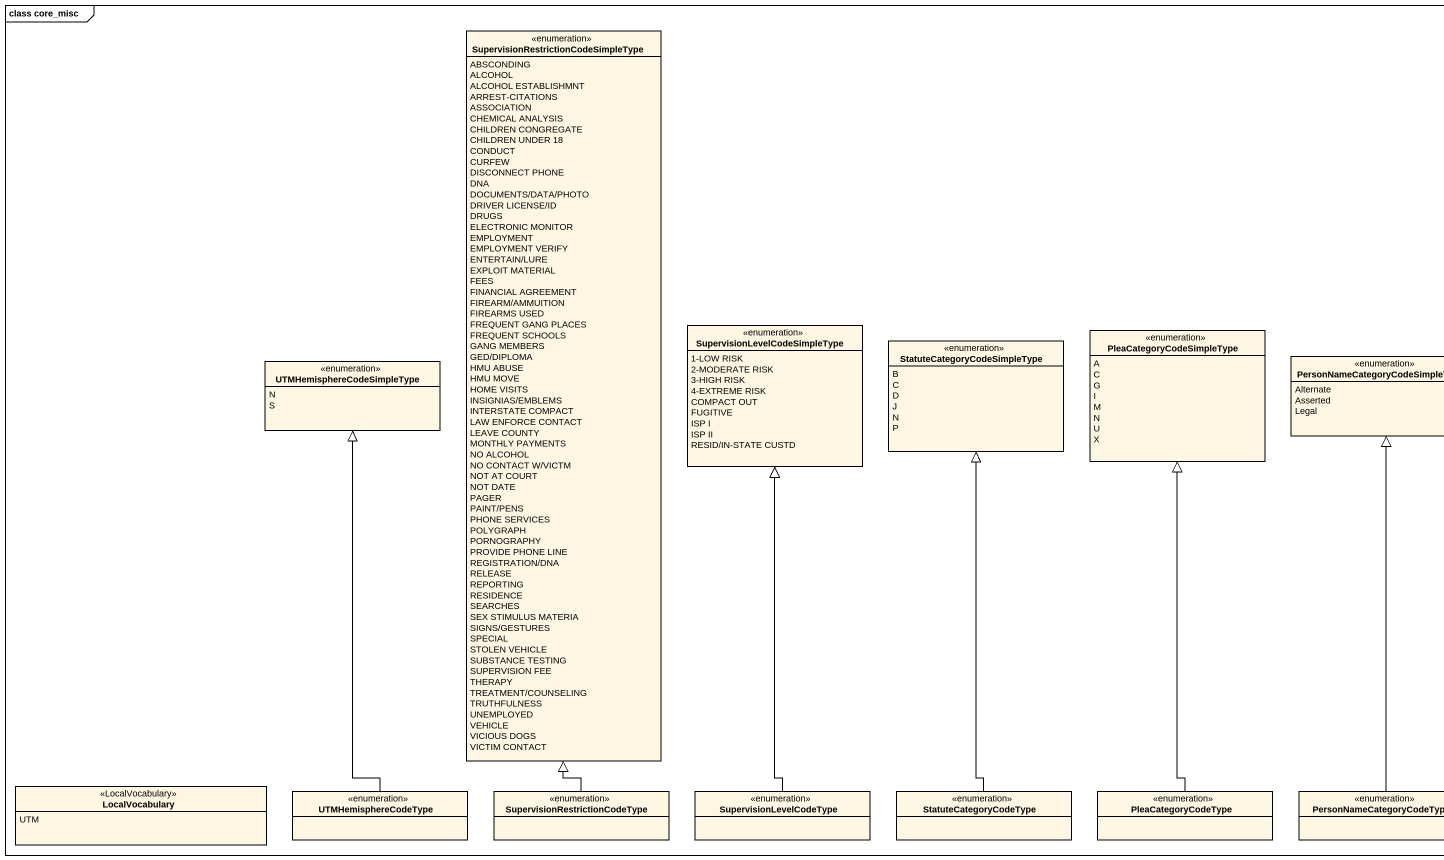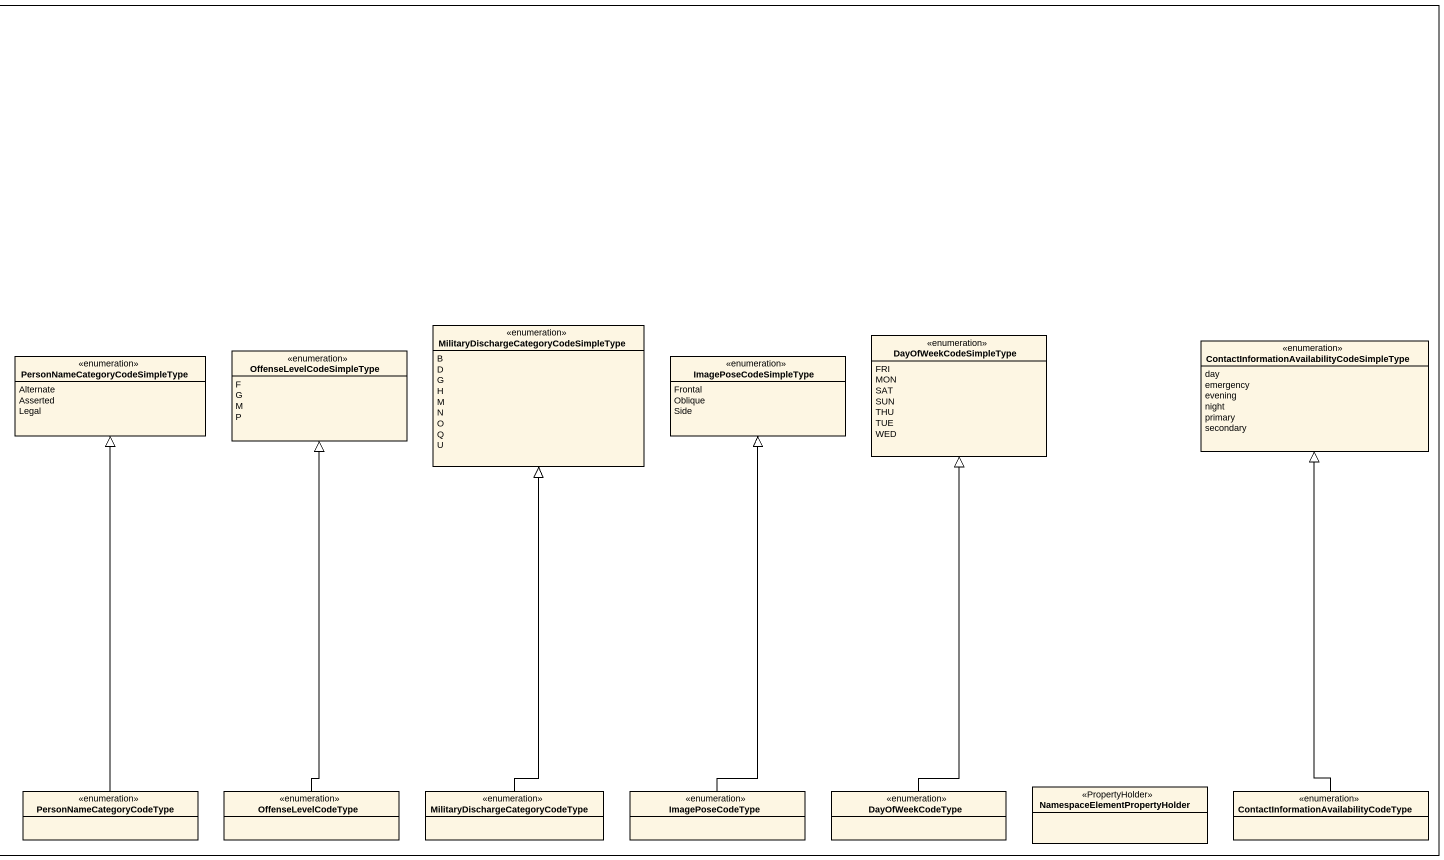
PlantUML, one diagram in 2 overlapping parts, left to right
@startuml
mainframe class core_misc
hide circle
hide empty members
enum "SupervisionRestrictionCodeSimpleType" as SupervisionRestrictionCodeSi {
  ABSCONDING
  ALCOHOL
  ALCOHOL ESTABLISHMNT
  ARREST-CITATIONS
  ASSOCIATION
  CHEMICAL ANALYSIS
  CHILDREN CONGREGATE
  CHILDREN UNDER 18
  CONDUCT
  CURFEW
  DISCONNECT PHONE
  DNA
  DOCUMENTS/DATA/PHOTO
  DRIVER LICENSE/ID
  DRUGS
  ELECTRONIC MONITOR
  EMPLOYMENT
  EMPLOYMENT VERIFY
  ENTERTAIN/LURE
  EXPLOIT MATERIAL
  FEES
  FINANCIAL AGREEMENT
  FIREARM/AMMUITION
  FIREARMS USED
  FREQUENT GANG PLACES
  FREQUENT SCHOOLS
  GANG MEMBERS
  GED/DIPLOMA
  HMU ABUSE
  HMU MOVE
  HOME VISITS
  INSIGNIAS/EMBLEMS
  INTERSTATE COMPACT
  LAW ENFORCE CONTACT
  LEAVE COUNTY
  MONTHLY PAYMENTS
  NO ALCOHOL
  NO CONTACT W/VICTM
  NOT AT COURT
  NOT DATE
  PAGER
  PAINT/PENS
  PHONE SERVICES
  POLYGRAPH
  PORNOGRAPHY
  PROVIDE PHONE LINE
  REGISTRATION/DNA
  RELEASE
  REPORTING
  RESIDENCE
  SEARCHES
  SEX STIMULUS MATERIA
  SIGNS/GESTURES
  SPECIAL
  STOLEN VEHICLE
  SUBSTANCE TESTING
  SUPERVISION FEE
  THERAPY
  TREATMENT/COUNSELING
  TRUTHFULNESS
  UNEMPLOYED
  VEHICLE
  VICIOUS DOGS
  VICTIM CONTACT
}
enum "SupervisionLevelCodeSimpleType" as SupervisionLevelCodeSimpleTy {
  1-LOW RISK
  2-MODERATE RISK
  3-HIGH RISK
  4-EXTREME RISK
  COMPACT OUT
  FUGITIVE
  ISP I
  ISP II
  RESID/IN-STATE CUSTD
}
enum "StatuteCategoryCodeSimpleType" as StatuteCategoryCodeSimpleTyp {
  B
  C
  D
  J
  N
  P
}
enum PleaCategoryCodeSimpleType {
  A
  C
  G
  I
  M
  N
  U
  X
}
enum OffenseLevelCodeSimpleType {
  F
  G
  M
  P
}
enum "MilitaryDischargeCategoryCodeSimpleType" as MilitaryDischargeCategoryCod {
  B
  D
  G
  H
  M
  N
  O
  Q
  U
}
enum DayOfWeekCodeSimpleType {
  FRI
  MON
  SAT
  SUN
  THU
  TUE
  WED
}
enum "ContactInformationAvailabilityCodeSimpleType" as ContactInformationAvailabili {
  day
  emergency
  evening
  night
  primary
  secondary
}
enum UTMHemisphereCodeSimpleType {
  N
  S
}
enum "PersonNameCategoryCodeSimpleType" as PersonNameCategoryCodeSimple {
  Alternate
  Asserted
  Legal
}
enum ImagePoseCodeSimpleType {
  Frontal
  Oblique
  Side
}
enum LocalVocabulary <<LocalVocabulary>> {
  UTM
}
enum UTMHemisphereCodeType
enum "SupervisionRestrictionCodeType" as SupervisionRestrictionCodeTy
enum SupervisionLevelCodeType
enum StatuteCategoryCodeType
enum PleaCategoryCodeType
enum PersonNameCategoryCodeType
enum OffenseLevelCodeType
enum "MilitaryDischargeCategoryCodeType" as MilitaryDischargeCategoryCod_2
enum ImagePoseCodeType
enum DayOfWeekCodeType
class "NamespaceElementPropertyHolder" as NamespaceElementPropertyHold <<PropertyHolder>>
enum "ContactInformationAvailabilityCodeType" as ContactInformationAvailabili_2
UTMHemisphereCodeType -up-|> UTMHemisphereCodeSimpleType
SupervisionRestrictionCodeTy -up-|> SupervisionRestrictionCodeSi
SupervisionLevelCodeType -up-|> SupervisionLevelCodeSimpleTy
StatuteCategoryCodeType -up-|> StatuteCategoryCodeSimpleTyp
PleaCategoryCodeType -up-|> PleaCategoryCodeSimpleType
PersonNameCategoryCodeType -up-|> PersonNameCategoryCodeSimple
OffenseLevelCodeType -up-|> OffenseLevelCodeSimpleType
MilitaryDischargeCategoryCod_2 -up-|> MilitaryDischargeCategoryCod
ImagePoseCodeType -up-|> ImagePoseCodeSimpleType
DayOfWeekCodeType -up-|> DayOfWeekCodeSimpleType
ContactInformationAvailabili_2 -up-|> ContactInformationAvailabili
@enduml
